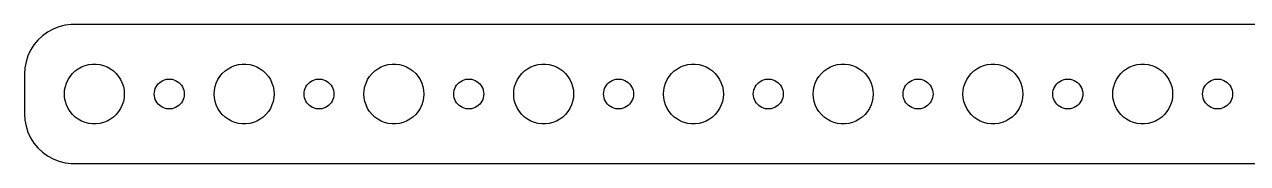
# Model space of a CAD drawing. Header units: metres. Extents: x -247 to 247, y 17 to 31.
# Drawn here: x -247 to -124.5, y 17 to 31 of the extents above; entities that cross this region are included whole.
import ezdxf

# ---------------------------------------------------------------- set-up
doc = ezdxf.new("R2010")
doc.units = ezdxf.units.M

msp = doc.modelspace()

# ---------------------------------------------------------------- linework, layer by layer
for p, q in [((-243.545, 30.7553), (-244.129, 30.5241)), ((-242.937, 30.9114), (-243.545, 30.7553)), ((-242.314, 30.9901), (-242.937, 30.9114)), ((242.314, 30.9901), (-242.314, 30.9901)), ((-245.645, 29.4227), (-246.045, 28.9389)), ((-245.187, 29.8526), (-245.645, 29.4227)), ((-244.679, 30.2216), (-245.187, 29.8526)), ((-244.129, 30.5241), (-244.679, 30.2216)), ((-246.382, 28.4088), (-246.649, 27.8406)), ((-246.045, 28.9389), (-246.382, 28.4088)), ((-246.843, 27.2434), (-246.961, 26.6267)), ((-246.649, 27.8406), (-246.843, 27.2434)), ((-240.562, 26.9469), (-240.188, 26.9941)), ((-240.188, 26.9941), (-239.812, 26.9941)), ((-239.812, 26.9941), (-239.438, 26.9469)), ((-225.562, 26.9469), (-225.188, 26.9941)), ((-225.188, 26.9941), (-224.812, 26.9941)), ((-224.812, 26.9941), (-224.438, 26.9469)), ((-210.562, 26.9469), (-210.188, 26.9941)), ((-210.188, 26.9941), (-209.812, 26.9941)), ((-209.812, 26.9941), (-209.438, 26.9469)), ((-195.562, 26.9469), (-195.188, 26.9941)), ((-195.188, 26.9941), (-194.812, 26.9941)), ((-194.812, 26.9941), (-194.438, 26.9469)), ((-180.562, 26.9469), (-180.188, 26.9941)), ((-180.188, 26.9941), (-179.812, 26.9941)), ((-179.812, 26.9941), (-179.438, 26.9469)), ((-165.562, 26.9469), (-165.188, 26.9941)), ((-165.188, 26.9941), (-164.812, 26.9941)), ((-164.812, 26.9941), (-164.438, 26.9469)), ((-150.562, 26.9469), (-150.188, 26.9941)), ((-150.188, 26.9941), (-149.812, 26.9941)), ((-149.812, 26.9941), (-149.438, 26.9469)), ((-135.562, 26.9469), (-135.188, 26.9941)), ((-135.188, 26.9941), (-134.812, 26.9941)), ((-134.812, 26.9941), (-134.438, 26.9469)), ((-246.961, 26.6267), (-247, 26)), ((-247, 26), (-247, 22)), ((-242.629, 25.4453), (-242.427, 25.7634)), ((-242.427, 25.7634), (-242.187, 26.0536)), ((-242.187, 26.0536), (-241.912, 26.3115)), ((-241.912, 26.3115), (-241.607, 26.533)), ((-241.607, 26.533), (-241.277, 26.7145)), ((-241.277, 26.7145), (-240.927, 26.8532)), ((-240.927, 26.8532), (-240.562, 26.9469)), ((-239.438, 26.9469), (-239.073, 26.8532)), ((-239.073, 26.8532), (-238.723, 26.7145)), ((-238.723, 26.7145), (-238.393, 26.533)), ((-238.393, 26.533), (-238.088, 26.3115)), ((-238.088, 26.3115), (-237.813, 26.0536)), ((-237.813, 26.0536), (-237.573, 25.7634)), ((-237.573, 25.7634), (-237.371, 25.4453)), ((-227.629, 25.4453), (-227.427, 25.7634)), ((-227.427, 25.7634), (-227.187, 26.0536)), ((-227.187, 26.0536), (-226.912, 26.3115)), ((-226.912, 26.3115), (-226.607, 26.533)), ((-226.607, 26.533), (-226.277, 26.7145)), ((-226.277, 26.7145), (-225.927, 26.8532)), ((-225.927, 26.8532), (-225.562, 26.9469)), ((-224.438, 26.9469), (-224.073, 26.8532)), ((-224.073, 26.8532), (-223.723, 26.7145)), ((-223.723, 26.7145), (-223.393, 26.533)), ((-223.393, 26.533), (-223.088, 26.3115)), ((-223.088, 26.3115), (-222.813, 26.0536)), ((-222.813, 26.0536), (-222.573, 25.7634)), ((-222.573, 25.7634), (-222.371, 25.4453)), ((-212.629, 25.4453), (-212.427, 25.7634)), ((-212.427, 25.7634), (-212.187, 26.0536)), ((-212.187, 26.0536), (-211.912, 26.3115)), ((-211.912, 26.3115), (-211.607, 26.533)), ((-211.607, 26.533), (-211.277, 26.7145)), ((-211.277, 26.7145), (-210.927, 26.8532)), ((-210.927, 26.8532), (-210.562, 26.9469)), ((-209.438, 26.9469), (-209.073, 26.8532)), ((-209.073, 26.8532), (-208.723, 26.7145)), ((-208.723, 26.7145), (-208.393, 26.533)), ((-208.393, 26.533), (-208.088, 26.3115)), ((-208.088, 26.3115), (-207.813, 26.0536)), ((-207.813, 26.0536), (-207.573, 25.7634)), ((-207.573, 25.7634), (-207.371, 25.4453)), ((-197.629, 25.4453), (-197.427, 25.7634)), ((-197.427, 25.7634), (-197.187, 26.0536)), ((-197.187, 26.0536), (-196.912, 26.3115)), ((-196.912, 26.3115), (-196.607, 26.533)), ((-196.607, 26.533), (-196.277, 26.7145)), ((-196.277, 26.7145), (-195.927, 26.8532)), ((-195.927, 26.8532), (-195.562, 26.9469)), ((-194.438, 26.9469), (-194.073, 26.8532)), ((-194.073, 26.8532), (-193.723, 26.7145)), ((-193.723, 26.7145), (-193.393, 26.533)), ((-193.393, 26.533), (-193.088, 26.3115)), ((-193.088, 26.3115), (-192.813, 26.0536)), ((-192.813, 26.0536), (-192.573, 25.7634)), ((-192.573, 25.7634), (-192.371, 25.4453)), ((-182.629, 25.4453), (-182.427, 25.7634)), ((-182.427, 25.7634), (-182.187, 26.0536)), ((-182.187, 26.0536), (-181.912, 26.3115)), ((-181.912, 26.3115), (-181.607, 26.533)), ((-181.607, 26.533), (-181.277, 26.7145)), ((-181.277, 26.7145), (-180.927, 26.8532)), ((-180.927, 26.8532), (-180.562, 26.9469)), ((-179.438, 26.9469), (-179.073, 26.8532)), ((-179.073, 26.8532), (-178.723, 26.7145)), ((-178.723, 26.7145), (-178.393, 26.533)), ((-178.393, 26.533), (-178.088, 26.3115)), ((-178.088, 26.3115), (-177.813, 26.0536)), ((-177.813, 26.0536), (-177.573, 25.7634)), ((-177.573, 25.7634), (-177.371, 25.4453)), ((-167.629, 25.4453), (-167.427, 25.7634)), ((-167.427, 25.7634), (-167.187, 26.0536)), ((-167.187, 26.0536), (-166.912, 26.3115)), ((-166.912, 26.3115), (-166.607, 26.533)), ((-166.607, 26.533), (-166.277, 26.7145)), ((-166.277, 26.7145), (-165.927, 26.8532)), ((-165.927, 26.8532), (-165.562, 26.9469)), ((-164.438, 26.9469), (-164.073, 26.8532)), ((-164.073, 26.8532), (-163.723, 26.7145)), ((-163.723, 26.7145), (-163.393, 26.533)), ((-163.393, 26.533), (-163.088, 26.3115)), ((-163.088, 26.3115), (-162.813, 26.0536)), ((-162.813, 26.0536), (-162.573, 25.7634)), ((-162.573, 25.7634), (-162.371, 25.4453)), ((-152.629, 25.4453), (-152.427, 25.7634)), ((-152.427, 25.7634), (-152.187, 26.0536)), ((-152.187, 26.0536), (-151.912, 26.3115)), ((-151.912, 26.3115), (-151.607, 26.533)), ((-151.607, 26.533), (-151.277, 26.7145)), ((-151.277, 26.7145), (-150.927, 26.8532)), ((-150.927, 26.8532), (-150.562, 26.9469)), ((-149.438, 26.9469), (-149.073, 26.8532)), ((-149.073, 26.8532), (-148.723, 26.7145)), ((-148.723, 26.7145), (-148.393, 26.533)), ((-148.393, 26.533), (-148.088, 26.3115)), ((-148.088, 26.3115), (-147.813, 26.0536)), ((-147.813, 26.0536), (-147.573, 25.7634)), ((-147.573, 25.7634), (-147.371, 25.4453)), ((-137.629, 25.4453), (-137.427, 25.7634)), ((-137.427, 25.7634), (-137.187, 26.0536)), ((-137.187, 26.0536), (-136.912, 26.3115)), ((-136.912, 26.3115), (-136.607, 26.533)), ((-136.607, 26.533), (-136.277, 26.7145)), ((-136.277, 26.7145), (-135.927, 26.8532)), ((-135.927, 26.8532), (-135.562, 26.9469)), ((-134.438, 26.9469), (-134.073, 26.8532)), ((-134.073, 26.8532), (-133.723, 26.7145)), ((-133.723, 26.7145), (-133.393, 26.533)), ((-133.393, 26.533), (-133.088, 26.3115)), ((-133.088, 26.3115), (-132.813, 26.0536)), ((-132.813, 26.0536), (-132.573, 25.7634)), ((-132.573, 25.7634), (-132.371, 25.4453)), ((-242.976, 24.376), (-242.906, 24.7461)), ((-242.906, 24.7461), (-242.789, 25.1044)), ((-242.789, 25.1044), (-242.629, 25.4453)), ((-237.371, 25.4453), (-237.211, 25.1044)), ((-237.211, 25.1044), (-237.094, 24.7461)), ((-237.094, 24.7461), (-237.024, 24.376)), ((-233.953, 24.373), (-233.895, 24.5522)), ((-233.895, 24.5522), (-233.814, 24.7226)), ((-233.814, 24.7226), (-233.714, 24.8817)), ((-233.714, 24.8817), (-233.593, 25.0268)), ((-233.593, 25.0268), (-233.456, 25.1558)), ((-233.456, 25.1558), (-233.304, 25.2665)), ((-233.304, 25.2665), (-233.139, 25.3572)), ((-233.139, 25.3572), (-232.964, 25.4266)), ((-232.964, 25.4266), (-232.781, 25.4734)), ((-232.781, 25.4734), (-232.594, 25.497)), ((-232.594, 25.497), (-232.406, 25.497)), ((-232.406, 25.497), (-232.219, 25.4734)), ((-232.219, 25.4734), (-232.036, 25.4266)), ((-232.036, 25.4266), (-231.861, 25.3572)), ((-231.861, 25.3572), (-231.696, 25.2665)), ((-231.696, 25.2665), (-231.544, 25.1558)), ((-231.544, 25.1558), (-231.407, 25.0268)), ((-231.407, 25.0268), (-231.286, 24.8817)), ((-231.286, 24.8817), (-231.186, 24.7226)), ((-231.186, 24.7226), (-231.105, 24.5522)), ((-231.105, 24.5522), (-231.047, 24.373)), ((-227.976, 24.376), (-227.906, 24.7461)), ((-227.906, 24.7461), (-227.789, 25.1044)), ((-227.789, 25.1044), (-227.629, 25.4453)), ((-222.371, 25.4453), (-222.211, 25.1044)), ((-222.211, 25.1044), (-222.094, 24.7461)), ((-222.094, 24.7461), (-222.024, 24.376)), ((-218.953, 24.373), (-218.895, 24.5522)), ((-218.895, 24.5522), (-218.814, 24.7226)), ((-218.814, 24.7226), (-218.714, 24.8817)), ((-218.714, 24.8817), (-218.593, 25.0268)), ((-218.593, 25.0268), (-218.456, 25.1558)), ((-218.456, 25.1558), (-218.304, 25.2665)), ((-218.304, 25.2665), (-218.139, 25.3572)), ((-218.139, 25.3572), (-217.964, 25.4266)), ((-217.964, 25.4266), (-217.781, 25.4734)), ((-217.781, 25.4734), (-217.594, 25.497)), ((-217.594, 25.497), (-217.406, 25.497)), ((-217.406, 25.497), (-217.219, 25.4734)), ((-217.219, 25.4734), (-217.036, 25.4266)), ((-217.036, 25.4266), (-216.861, 25.3572)), ((-216.861, 25.3572), (-216.696, 25.2665)), ((-216.696, 25.2665), (-216.544, 25.1558)), ((-216.544, 25.1558), (-216.407, 25.0268)), ((-216.407, 25.0268), (-216.286, 24.8817)), ((-216.286, 24.8817), (-216.186, 24.7226)), ((-216.186, 24.7226), (-216.105, 24.5522)), ((-216.105, 24.5522), (-216.047, 24.373)), ((-212.976, 24.376), (-212.906, 24.7461)), ((-212.906, 24.7461), (-212.789, 25.1044)), ((-212.789, 25.1044), (-212.629, 25.4453)), ((-207.371, 25.4453), (-207.211, 25.1044)), ((-207.211, 25.1044), (-207.094, 24.7461)), ((-207.094, 24.7461), (-207.024, 24.376)), ((-203.953, 24.373), (-203.895, 24.5522)), ((-203.895, 24.5522), (-203.814, 24.7226)), ((-203.814, 24.7226), (-203.714, 24.8817)), ((-203.714, 24.8817), (-203.593, 25.0268)), ((-203.593, 25.0268), (-203.456, 25.1558)), ((-203.456, 25.1558), (-203.304, 25.2665)), ((-203.304, 25.2665), (-203.139, 25.3572)), ((-203.139, 25.3572), (-202.964, 25.4266)), ((-202.964, 25.4266), (-202.781, 25.4734)), ((-202.781, 25.4734), (-202.594, 25.497)), ((-202.594, 25.497), (-202.406, 25.497)), ((-202.406, 25.497), (-202.219, 25.4734)), ((-202.219, 25.4734), (-202.036, 25.4266)), ((-202.036, 25.4266), (-201.861, 25.3572)), ((-201.861, 25.3572), (-201.696, 25.2665)), ((-201.696, 25.2665), (-201.544, 25.1558)), ((-201.544, 25.1558), (-201.407, 25.0268)), ((-201.407, 25.0268), (-201.286, 24.8817)), ((-201.286, 24.8817), (-201.186, 24.7226)), ((-201.186, 24.7226), (-201.105, 24.5522)), ((-201.105, 24.5522), (-201.047, 24.373)), ((-197.976, 24.376), (-197.906, 24.7461)), ((-197.906, 24.7461), (-197.789, 25.1044)), ((-197.789, 25.1044), (-197.629, 25.4453)), ((-192.371, 25.4453), (-192.211, 25.1044)), ((-192.211, 25.1044), (-192.094, 24.7461)), ((-192.094, 24.7461), (-192.024, 24.376)), ((-188.953, 24.373), (-188.895, 24.5522)), ((-188.895, 24.5522), (-188.814, 24.7226)), ((-188.814, 24.7226), (-188.714, 24.8817)), ((-188.714, 24.8817), (-188.593, 25.0268)), ((-188.593, 25.0268), (-188.456, 25.1558)), ((-188.456, 25.1558), (-188.304, 25.2665)), ((-188.304, 25.2665), (-188.139, 25.3572)), ((-188.139, 25.3572), (-187.964, 25.4266)), ((-187.964, 25.4266), (-187.781, 25.4734)), ((-187.781, 25.4734), (-187.594, 25.497)), ((-187.594, 25.497), (-187.406, 25.497)), ((-187.406, 25.497), (-187.219, 25.4734)), ((-187.219, 25.4734), (-187.036, 25.4266)), ((-187.036, 25.4266), (-186.861, 25.3572)), ((-186.861, 25.3572), (-186.696, 25.2665)), ((-186.696, 25.2665), (-186.544, 25.1558)), ((-186.544, 25.1558), (-186.407, 25.0268)), ((-186.407, 25.0268), (-186.286, 24.8817)), ((-186.286, 24.8817), (-186.186, 24.7226)), ((-186.186, 24.7226), (-186.105, 24.5522)), ((-186.105, 24.5522), (-186.047, 24.373)), ((-182.976, 24.376), (-182.906, 24.7461)), ((-182.906, 24.7461), (-182.789, 25.1044)), ((-182.789, 25.1044), (-182.629, 25.4453)), ((-177.371, 25.4453), (-177.211, 25.1044)), ((-177.211, 25.1044), (-177.094, 24.7461)), ((-177.094, 24.7461), (-177.024, 24.376)), ((-173.953, 24.373), (-173.895, 24.5522)), ((-173.895, 24.5522), (-173.814, 24.7226)), ((-173.814, 24.7226), (-173.714, 24.8817)), ((-173.714, 24.8817), (-173.593, 25.0268)), ((-173.593, 25.0268), (-173.456, 25.1558)), ((-173.456, 25.1558), (-173.304, 25.2665)), ((-173.304, 25.2665), (-173.139, 25.3572)), ((-173.139, 25.3572), (-172.964, 25.4266)), ((-172.964, 25.4266), (-172.781, 25.4734)), ((-172.781, 25.4734), (-172.594, 25.497)), ((-172.594, 25.497), (-172.406, 25.497)), ((-172.406, 25.497), (-172.219, 25.4734)), ((-172.219, 25.4734), (-172.036, 25.4266)), ((-172.036, 25.4266), (-171.861, 25.3572)), ((-171.861, 25.3572), (-171.696, 25.2665)), ((-171.696, 25.2665), (-171.544, 25.1558)), ((-171.544, 25.1558), (-171.407, 25.0268)), ((-171.407, 25.0268), (-171.286, 24.8817)), ((-171.286, 24.8817), (-171.186, 24.7226)), ((-171.186, 24.7226), (-171.105, 24.5522)), ((-171.105, 24.5522), (-171.047, 24.373)), ((-167.976, 24.376), (-167.906, 24.7461)), ((-167.906, 24.7461), (-167.789, 25.1044)), ((-167.789, 25.1044), (-167.629, 25.4453)), ((-162.371, 25.4453), (-162.211, 25.1044)), ((-162.211, 25.1044), (-162.094, 24.7461)), ((-162.094, 24.7461), (-162.024, 24.376)), ((-158.953, 24.373), (-158.895, 24.5522)), ((-158.895, 24.5522), (-158.814, 24.7226)), ((-158.814, 24.7226), (-158.714, 24.8817)), ((-158.714, 24.8817), (-158.593, 25.0268)), ((-158.593, 25.0268), (-158.456, 25.1558)), ((-158.456, 25.1558), (-158.304, 25.2665)), ((-158.304, 25.2665), (-158.139, 25.3572)), ((-158.139, 25.3572), (-157.964, 25.4266)), ((-157.964, 25.4266), (-157.781, 25.4734)), ((-157.781, 25.4734), (-157.594, 25.497)), ((-157.594, 25.497), (-157.406, 25.497)), ((-157.406, 25.497), (-157.219, 25.4734)), ((-157.219, 25.4734), (-157.036, 25.4266)), ((-157.036, 25.4266), (-156.861, 25.3572)), ((-156.861, 25.3572), (-156.696, 25.2665)), ((-156.696, 25.2665), (-156.544, 25.1558)), ((-156.544, 25.1558), (-156.407, 25.0268)), ((-156.407, 25.0268), (-156.286, 24.8817)), ((-156.286, 24.8817), (-156.186, 24.7226)), ((-156.186, 24.7226), (-156.105, 24.5522)), ((-156.105, 24.5522), (-156.047, 24.373)), ((-152.976, 24.376), (-152.906, 24.7461)), ((-152.906, 24.7461), (-152.789, 25.1044)), ((-152.789, 25.1044), (-152.629, 25.4453)), ((-147.371, 25.4453), (-147.211, 25.1044)), ((-147.211, 25.1044), (-147.094, 24.7461)), ((-147.094, 24.7461), (-147.024, 24.376)), ((-143.953, 24.373), (-143.895, 24.5522)), ((-143.895, 24.5522), (-143.814, 24.7226)), ((-143.814, 24.7226), (-143.714, 24.8817)), ((-143.714, 24.8817), (-143.593, 25.0268)), ((-143.593, 25.0268), (-143.456, 25.1558)), ((-143.456, 25.1558), (-143.304, 25.2665)), ((-143.304, 25.2665), (-143.139, 25.3572)), ((-143.139, 25.3572), (-142.964, 25.4266)), ((-142.964, 25.4266), (-142.781, 25.4734)), ((-142.781, 25.4734), (-142.594, 25.497)), ((-142.594, 25.497), (-142.406, 25.497)), ((-142.406, 25.497), (-142.219, 25.4734)), ((-142.219, 25.4734), (-142.036, 25.4266)), ((-142.036, 25.4266), (-141.861, 25.3572)), ((-141.861, 25.3572), (-141.696, 25.2665)), ((-141.696, 25.2665), (-141.544, 25.1558)), ((-141.544, 25.1558), (-141.407, 25.0268)), ((-141.407, 25.0268), (-141.286, 24.8817)), ((-141.286, 24.8817), (-141.186, 24.7226)), ((-141.186, 24.7226), (-141.105, 24.5522)), ((-141.105, 24.5522), (-141.047, 24.373)), ((-137.976, 24.376), (-137.906, 24.7461)), ((-137.906, 24.7461), (-137.789, 25.1044)), ((-137.789, 25.1044), (-137.629, 25.4453)), ((-132.371, 25.4453), (-132.211, 25.1044)), ((-132.211, 25.1044), (-132.094, 24.7461)), ((-132.094, 24.7461), (-132.024, 24.376)), ((-128.953, 24.373), (-128.895, 24.5522)), ((-128.895, 24.5522), (-128.814, 24.7226)), ((-128.814, 24.7226), (-128.714, 24.8817)), ((-128.714, 24.8817), (-128.593, 25.0268)), ((-128.593, 25.0268), (-128.456, 25.1558)), ((-128.456, 25.1558), (-128.304, 25.2665)), ((-128.304, 25.2665), (-128.139, 25.3572)), ((-128.139, 25.3572), (-127.964, 25.4266)), ((-127.964, 25.4266), (-127.781, 25.4734)), ((-127.781, 25.4734), (-127.594, 25.497)), ((-127.594, 25.497), (-127.406, 25.497)), ((-127.406, 25.497), (-127.219, 25.4734)), ((-127.219, 25.4734), (-127.036, 25.4266)), ((-127.036, 25.4266), (-126.861, 25.3572)), ((-126.861, 25.3572), (-126.696, 25.2665)), ((-126.696, 25.2665), (-126.544, 25.1558)), ((-126.544, 25.1558), (-126.407, 25.0268)), ((-126.407, 25.0268), (-126.286, 24.8817)), ((-126.286, 24.8817), (-126.186, 24.7226)), ((-126.186, 24.7226), (-126.105, 24.5522)), ((-126.105, 24.5522), (-126.047, 24.373)), ((-243, 24), (-242.976, 24.376)), ((-242.976, 23.624), (-243, 24)), ((-242.906, 23.2539), (-242.976, 23.624)), ((-237.024, 23.624), (-237.094, 23.2539)), ((-237.024, 24.376), (-237, 24)), ((-237, 24), (-237.024, 23.624)), ((-234, 24), (-233.988, 24.188)), ((-233.988, 23.812), (-234, 24)), ((-233.988, 24.188), (-233.953, 24.373)), ((-233.953, 23.627), (-233.988, 23.812)), ((-233.895, 23.4478), (-233.953, 23.627)), ((-233.814, 23.2774), (-233.895, 23.4478)), ((-233.714, 23.1183), (-233.814, 23.2774)), ((-231.186, 23.2774), (-231.286, 23.1183)), ((-231.105, 23.4478), (-231.186, 23.2774)), ((-231.047, 23.627), (-231.105, 23.4478)), ((-231.047, 24.373), (-231.012, 24.188)), ((-231.012, 23.812), (-231.047, 23.627)), ((-231.012, 24.188), (-231, 24)), ((-231, 24), (-231.012, 23.812)), ((-228, 24), (-227.976, 24.376)), ((-227.976, 23.624), (-228, 24)), ((-227.906, 23.2539), (-227.976, 23.624)), ((-222.024, 23.624), (-222.094, 23.2539)), ((-222.024, 24.376), (-222, 24)), ((-222, 24), (-222.024, 23.624)), ((-219, 24), (-218.988, 24.188)), ((-218.988, 23.812), (-219, 24)), ((-218.988, 24.188), (-218.953, 24.373)), ((-218.953, 23.627), (-218.988, 23.812)), ((-218.895, 23.4478), (-218.953, 23.627)), ((-218.814, 23.2774), (-218.895, 23.4478)), ((-218.714, 23.1183), (-218.814, 23.2774)), ((-216.186, 23.2774), (-216.286, 23.1183)), ((-216.105, 23.4478), (-216.186, 23.2774)), ((-216.047, 23.627), (-216.105, 23.4478)), ((-216.047, 24.373), (-216.012, 24.188)), ((-216.012, 23.812), (-216.047, 23.627)), ((-216.012, 24.188), (-216, 24)), ((-216, 24), (-216.012, 23.812)), ((-213, 24), (-212.976, 24.376)), ((-212.976, 23.624), (-213, 24)), ((-212.906, 23.2539), (-212.976, 23.624)), ((-207.024, 23.624), (-207.094, 23.2539)), ((-207.024, 24.376), (-207, 24)), ((-207, 24), (-207.024, 23.624)), ((-204, 24), (-203.988, 24.188)), ((-203.988, 23.812), (-204, 24)), ((-203.988, 24.188), (-203.953, 24.373)), ((-203.953, 23.627), (-203.988, 23.812)), ((-203.895, 23.4478), (-203.953, 23.627)), ((-203.814, 23.2774), (-203.895, 23.4478)), ((-203.714, 23.1183), (-203.814, 23.2774)), ((-201.186, 23.2774), (-201.286, 23.1183)), ((-201.105, 23.4478), (-201.186, 23.2774)), ((-201.047, 23.627), (-201.105, 23.4478)), ((-201.047, 24.373), (-201.012, 24.188)), ((-201.012, 23.812), (-201.047, 23.627)), ((-201.012, 24.188), (-201, 24)), ((-201, 24), (-201.012, 23.812)), ((-198, 24), (-197.976, 24.376)), ((-197.976, 23.624), (-198, 24)), ((-197.906, 23.2539), (-197.976, 23.624)), ((-192.024, 23.624), (-192.094, 23.2539)), ((-192.024, 24.376), (-192, 24)), ((-192, 24), (-192.024, 23.624)), ((-189, 24), (-188.988, 24.188)), ((-188.988, 23.812), (-189, 24)), ((-188.988, 24.188), (-188.953, 24.373)), ((-188.953, 23.627), (-188.988, 23.812)), ((-188.895, 23.4478), (-188.953, 23.627)), ((-188.814, 23.2774), (-188.895, 23.4478)), ((-188.714, 23.1183), (-188.814, 23.2774)), ((-186.186, 23.2774), (-186.286, 23.1183)), ((-186.105, 23.4478), (-186.186, 23.2774)), ((-186.047, 23.627), (-186.105, 23.4478)), ((-186.047, 24.373), (-186.012, 24.188)), ((-186.012, 23.812), (-186.047, 23.627)), ((-186.012, 24.188), (-186, 24)), ((-186, 24), (-186.012, 23.812)), ((-183, 24), (-182.976, 24.376)), ((-182.976, 23.624), (-183, 24)), ((-182.906, 23.2539), (-182.976, 23.624)), ((-177.024, 23.624), (-177.094, 23.2539)), ((-177.024, 24.376), (-177, 24)), ((-177, 24), (-177.024, 23.624)), ((-174, 24), (-173.988, 24.188)), ((-173.988, 23.812), (-174, 24)), ((-173.988, 24.188), (-173.953, 24.373)), ((-173.953, 23.627), (-173.988, 23.812)), ((-173.895, 23.4478), (-173.953, 23.627)), ((-173.814, 23.2774), (-173.895, 23.4478)), ((-173.714, 23.1183), (-173.814, 23.2774)), ((-171.186, 23.2774), (-171.286, 23.1183)), ((-171.105, 23.4478), (-171.186, 23.2774)), ((-171.047, 23.627), (-171.105, 23.4478)), ((-171.047, 24.373), (-171.012, 24.188)), ((-171.012, 23.812), (-171.047, 23.627)), ((-171.012, 24.188), (-171, 24)), ((-171, 24), (-171.012, 23.812)), ((-168, 24), (-167.976, 24.376)), ((-167.976, 23.624), (-168, 24)), ((-167.906, 23.2539), (-167.976, 23.624)), ((-162.024, 23.624), (-162.094, 23.2539)), ((-162.024, 24.376), (-162, 24)), ((-162, 24), (-162.024, 23.624)), ((-159, 24), (-158.988, 24.188)), ((-158.988, 23.812), (-159, 24)), ((-158.988, 24.188), (-158.953, 24.373)), ((-158.953, 23.627), (-158.988, 23.812)), ((-158.895, 23.4478), (-158.953, 23.627)), ((-158.814, 23.2774), (-158.895, 23.4478)), ((-158.714, 23.1183), (-158.814, 23.2774)), ((-156.186, 23.2774), (-156.286, 23.1183)), ((-156.105, 23.4478), (-156.186, 23.2774)), ((-156.047, 23.627), (-156.105, 23.4478)), ((-156.047, 24.373), (-156.012, 24.188)), ((-156.012, 23.812), (-156.047, 23.627)), ((-156.012, 24.188), (-156, 24)), ((-156, 24), (-156.012, 23.812)), ((-153, 24), (-152.976, 24.376)), ((-152.976, 23.624), (-153, 24)), ((-152.906, 23.2539), (-152.976, 23.624)), ((-147.024, 23.624), (-147.094, 23.2539)), ((-147.024, 24.376), (-147, 24)), ((-147, 24), (-147.024, 23.624)), ((-144, 24), (-143.988, 24.188)), ((-143.988, 23.812), (-144, 24)), ((-143.988, 24.188), (-143.953, 24.373)), ((-143.953, 23.627), (-143.988, 23.812)), ((-143.895, 23.4478), (-143.953, 23.627)), ((-143.814, 23.2774), (-143.895, 23.4478)), ((-143.714, 23.1183), (-143.814, 23.2774)), ((-141.186, 23.2774), (-141.286, 23.1183)), ((-141.105, 23.4478), (-141.186, 23.2774)), ((-141.047, 23.627), (-141.105, 23.4478)), ((-141.047, 24.373), (-141.012, 24.188)), ((-141.012, 23.812), (-141.047, 23.627)), ((-141.012, 24.188), (-141, 24)), ((-141, 24), (-141.012, 23.812)), ((-138, 24), (-137.976, 24.376)), ((-137.976, 23.624), (-138, 24)), ((-137.906, 23.2539), (-137.976, 23.624)), ((-132.024, 23.624), (-132.094, 23.2539)), ((-132.024, 24.376), (-132, 24)), ((-132, 24), (-132.024, 23.624)), ((-129, 24), (-128.988, 24.188)), ((-128.988, 23.812), (-129, 24)), ((-128.988, 24.188), (-128.953, 24.373)), ((-128.953, 23.627), (-128.988, 23.812)), ((-128.895, 23.4478), (-128.953, 23.627)), ((-128.814, 23.2774), (-128.895, 23.4478)), ((-128.714, 23.1183), (-128.814, 23.2774)), ((-126.186, 23.2774), (-126.286, 23.1183)), ((-126.105, 23.4478), (-126.186, 23.2774)), ((-126.047, 23.627), (-126.105, 23.4478)), ((-126.047, 24.373), (-126.012, 24.188)), ((-126.012, 23.812), (-126.047, 23.627)), ((-126.012, 24.188), (-126, 24)), ((-126, 24), (-126.012, 23.812)), ((-242.789, 22.8956), (-242.906, 23.2539)), ((-242.629, 22.5547), (-242.789, 22.8956)), ((-242.427, 22.2366), (-242.629, 22.5547)), ((-242.187, 21.9464), (-242.427, 22.2366)), ((-237.573, 22.2366), (-237.813, 21.9464)), ((-237.371, 22.5547), (-237.573, 22.2366)), ((-237.211, 22.8956), (-237.371, 22.5547)), ((-237.094, 23.2539), (-237.211, 22.8956)), ((-233.593, 22.9732), (-233.714, 23.1183)), ((-233.456, 22.8442), (-233.593, 22.9732)), ((-233.304, 22.7335), (-233.456, 22.8442)), ((-233.139, 22.6428), (-233.304, 22.7335)), ((-232.964, 22.5734), (-233.139, 22.6428)), ((-232.781, 22.5266), (-232.964, 22.5734)), ((-232.594, 22.503), (-232.781, 22.5266)), ((-232.406, 22.503), (-232.594, 22.503)), ((-232.219, 22.5266), (-232.406, 22.503)), ((-232.036, 22.5734), (-232.219, 22.5266)), ((-231.861, 22.6428), (-232.036, 22.5734)), ((-231.696, 22.7335), (-231.861, 22.6428)), ((-231.544, 22.8442), (-231.696, 22.7335)), ((-231.407, 22.9732), (-231.544, 22.8442)), ((-231.286, 23.1183), (-231.407, 22.9732)), ((-227.789, 22.8956), (-227.906, 23.2539)), ((-227.629, 22.5547), (-227.789, 22.8956)), ((-227.427, 22.2366), (-227.629, 22.5547)), ((-227.187, 21.9464), (-227.427, 22.2366)), ((-222.573, 22.2366), (-222.813, 21.9464)), ((-222.371, 22.5547), (-222.573, 22.2366)), ((-222.211, 22.8956), (-222.371, 22.5547)), ((-222.094, 23.2539), (-222.211, 22.8956)), ((-218.593, 22.9732), (-218.714, 23.1183)), ((-218.456, 22.8442), (-218.593, 22.9732)), ((-218.304, 22.7335), (-218.456, 22.8442)), ((-218.139, 22.6428), (-218.304, 22.7335)), ((-217.964, 22.5734), (-218.139, 22.6428)), ((-217.781, 22.5266), (-217.964, 22.5734)), ((-217.594, 22.503), (-217.781, 22.5266)), ((-217.406, 22.503), (-217.594, 22.503)), ((-217.219, 22.5266), (-217.406, 22.503)), ((-217.036, 22.5734), (-217.219, 22.5266)), ((-216.861, 22.6428), (-217.036, 22.5734)), ((-216.696, 22.7335), (-216.861, 22.6428)), ((-216.544, 22.8442), (-216.696, 22.7335)), ((-216.407, 22.9732), (-216.544, 22.8442)), ((-216.286, 23.1183), (-216.407, 22.9732)), ((-212.789, 22.8956), (-212.906, 23.2539)), ((-212.629, 22.5547), (-212.789, 22.8956)), ((-212.427, 22.2366), (-212.629, 22.5547)), ((-212.187, 21.9464), (-212.427, 22.2366)), ((-207.573, 22.2366), (-207.813, 21.9464)), ((-207.371, 22.5547), (-207.573, 22.2366)), ((-207.211, 22.8956), (-207.371, 22.5547)), ((-207.094, 23.2539), (-207.211, 22.8956)), ((-203.593, 22.9732), (-203.714, 23.1183)), ((-203.456, 22.8442), (-203.593, 22.9732)), ((-203.304, 22.7335), (-203.456, 22.8442)), ((-203.139, 22.6428), (-203.304, 22.7335)), ((-202.964, 22.5734), (-203.139, 22.6428)), ((-202.781, 22.5266), (-202.964, 22.5734)), ((-202.594, 22.503), (-202.781, 22.5266)), ((-202.406, 22.503), (-202.594, 22.503)), ((-202.219, 22.5266), (-202.406, 22.503)), ((-202.036, 22.5734), (-202.219, 22.5266)), ((-201.861, 22.6428), (-202.036, 22.5734)), ((-201.696, 22.7335), (-201.861, 22.6428)), ((-201.544, 22.8442), (-201.696, 22.7335)), ((-201.407, 22.9732), (-201.544, 22.8442)), ((-201.286, 23.1183), (-201.407, 22.9732)), ((-197.789, 22.8956), (-197.906, 23.2539)), ((-197.629, 22.5547), (-197.789, 22.8956)), ((-197.427, 22.2366), (-197.629, 22.5547)), ((-197.187, 21.9464), (-197.427, 22.2366)), ((-192.573, 22.2366), (-192.813, 21.9464)), ((-192.371, 22.5547), (-192.573, 22.2366)), ((-192.211, 22.8956), (-192.371, 22.5547)), ((-192.094, 23.2539), (-192.211, 22.8956)), ((-188.593, 22.9732), (-188.714, 23.1183)), ((-188.456, 22.8442), (-188.593, 22.9732)), ((-188.304, 22.7335), (-188.456, 22.8442)), ((-188.139, 22.6428), (-188.304, 22.7335)), ((-187.964, 22.5734), (-188.139, 22.6428)), ((-187.781, 22.5266), (-187.964, 22.5734)), ((-187.594, 22.503), (-187.781, 22.5266)), ((-187.406, 22.503), (-187.594, 22.503)), ((-187.219, 22.5266), (-187.406, 22.503)), ((-187.036, 22.5734), (-187.219, 22.5266)), ((-186.861, 22.6428), (-187.036, 22.5734)), ((-186.696, 22.7335), (-186.861, 22.6428)), ((-186.544, 22.8442), (-186.696, 22.7335)), ((-186.407, 22.9732), (-186.544, 22.8442)), ((-186.286, 23.1183), (-186.407, 22.9732)), ((-182.789, 22.8956), (-182.906, 23.2539)), ((-182.629, 22.5547), (-182.789, 22.8956)), ((-182.427, 22.2366), (-182.629, 22.5547)), ((-182.187, 21.9464), (-182.427, 22.2366)), ((-177.573, 22.2366), (-177.813, 21.9464)), ((-177.371, 22.5547), (-177.573, 22.2366)), ((-177.211, 22.8956), (-177.371, 22.5547)), ((-177.094, 23.2539), (-177.211, 22.8956)), ((-173.593, 22.9732), (-173.714, 23.1183)), ((-173.456, 22.8442), (-173.593, 22.9732)), ((-173.304, 22.7335), (-173.456, 22.8442)), ((-173.139, 22.6428), (-173.304, 22.7335)), ((-172.964, 22.5734), (-173.139, 22.6428)), ((-172.781, 22.5266), (-172.964, 22.5734)), ((-172.594, 22.503), (-172.781, 22.5266)), ((-172.406, 22.503), (-172.594, 22.503)), ((-172.219, 22.5266), (-172.406, 22.503)), ((-172.036, 22.5734), (-172.219, 22.5266)), ((-171.861, 22.6428), (-172.036, 22.5734)), ((-171.696, 22.7335), (-171.861, 22.6428)), ((-171.544, 22.8442), (-171.696, 22.7335)), ((-171.407, 22.9732), (-171.544, 22.8442)), ((-171.286, 23.1183), (-171.407, 22.9732)), ((-167.789, 22.8956), (-167.906, 23.2539)), ((-167.629, 22.5547), (-167.789, 22.8956)), ((-167.427, 22.2366), (-167.629, 22.5547)), ((-167.187, 21.9464), (-167.427, 22.2366)), ((-162.573, 22.2366), (-162.813, 21.9464)), ((-162.371, 22.5547), (-162.573, 22.2366)), ((-162.211, 22.8956), (-162.371, 22.5547)), ((-162.094, 23.2539), (-162.211, 22.8956)), ((-158.593, 22.9732), (-158.714, 23.1183)), ((-158.456, 22.8442), (-158.593, 22.9732)), ((-158.304, 22.7335), (-158.456, 22.8442)), ((-158.139, 22.6428), (-158.304, 22.7335)), ((-157.964, 22.5734), (-158.139, 22.6428)), ((-157.781, 22.5266), (-157.964, 22.5734)), ((-157.594, 22.503), (-157.781, 22.5266)), ((-157.406, 22.503), (-157.594, 22.503)), ((-157.219, 22.5266), (-157.406, 22.503)), ((-157.036, 22.5734), (-157.219, 22.5266)), ((-156.861, 22.6428), (-157.036, 22.5734)), ((-156.696, 22.7335), (-156.861, 22.6428)), ((-156.544, 22.8442), (-156.696, 22.7335)), ((-156.407, 22.9732), (-156.544, 22.8442)), ((-156.286, 23.1183), (-156.407, 22.9732)), ((-152.789, 22.8956), (-152.906, 23.2539)), ((-152.629, 22.5547), (-152.789, 22.8956)), ((-152.427, 22.2366), (-152.629, 22.5547)), ((-152.187, 21.9464), (-152.427, 22.2366)), ((-147.573, 22.2366), (-147.813, 21.9464)), ((-147.371, 22.5547), (-147.573, 22.2366)), ((-147.211, 22.8956), (-147.371, 22.5547)), ((-147.094, 23.2539), (-147.211, 22.8956)), ((-143.593, 22.9732), (-143.714, 23.1183)), ((-143.456, 22.8442), (-143.593, 22.9732)), ((-143.304, 22.7335), (-143.456, 22.8442)), ((-143.139, 22.6428), (-143.304, 22.7335)), ((-142.964, 22.5734), (-143.139, 22.6428)), ((-142.781, 22.5266), (-142.964, 22.5734)), ((-142.594, 22.503), (-142.781, 22.5266)), ((-142.406, 22.503), (-142.594, 22.503)), ((-142.219, 22.5266), (-142.406, 22.503)), ((-142.036, 22.5734), (-142.219, 22.5266)), ((-141.861, 22.6428), (-142.036, 22.5734)), ((-141.696, 22.7335), (-141.861, 22.6428)), ((-141.544, 22.8442), (-141.696, 22.7335)), ((-141.407, 22.9732), (-141.544, 22.8442)), ((-141.286, 23.1183), (-141.407, 22.9732)), ((-137.789, 22.8956), (-137.906, 23.2539)), ((-137.629, 22.5547), (-137.789, 22.8956)), ((-137.427, 22.2366), (-137.629, 22.5547)), ((-137.187, 21.9464), (-137.427, 22.2366)), ((-132.573, 22.2366), (-132.813, 21.9464)), ((-132.371, 22.5547), (-132.573, 22.2366)), ((-132.211, 22.8956), (-132.371, 22.5547)), ((-132.094, 23.2539), (-132.211, 22.8956)), ((-128.593, 22.9732), (-128.714, 23.1183)), ((-128.456, 22.8442), (-128.593, 22.9732)), ((-128.304, 22.7335), (-128.456, 22.8442)), ((-128.139, 22.6428), (-128.304, 22.7335)), ((-127.964, 22.5734), (-128.139, 22.6428)), ((-127.781, 22.5266), (-127.964, 22.5734)), ((-127.594, 22.503), (-127.781, 22.5266)), ((-127.406, 22.503), (-127.594, 22.503)), ((-127.219, 22.5266), (-127.406, 22.503)), ((-127.036, 22.5734), (-127.219, 22.5266)), ((-126.861, 22.6428), (-127.036, 22.5734)), ((-126.696, 22.7335), (-126.861, 22.6428)), ((-126.544, 22.8442), (-126.696, 22.7335)), ((-126.407, 22.9732), (-126.544, 22.8442)), ((-126.286, 23.1183), (-126.407, 22.9732)), ((-247, 22), (-246.961, 21.3733)), ((-246.961, 21.3733), (-246.843, 20.7566)), ((-241.912, 21.6885), (-242.187, 21.9464)), ((-241.607, 21.467), (-241.912, 21.6885)), ((-241.277, 21.2855), (-241.607, 21.467)), ((-240.927, 21.1468), (-241.277, 21.2855)), ((-240.562, 21.0531), (-240.927, 21.1468)), ((-240.188, 21.0059), (-240.562, 21.0531)), ((-239.812, 21.0059), (-240.188, 21.0059)), ((-239.438, 21.0531), (-239.812, 21.0059)), ((-239.073, 21.1468), (-239.438, 21.0531)), ((-238.723, 21.2855), (-239.073, 21.1468)), ((-238.393, 21.467), (-238.723, 21.2855)), ((-238.088, 21.6885), (-238.393, 21.467)), ((-237.813, 21.9464), (-238.088, 21.6885)), ((-226.912, 21.6885), (-227.187, 21.9464)), ((-226.607, 21.467), (-226.912, 21.6885)), ((-226.277, 21.2855), (-226.607, 21.467)), ((-225.927, 21.1468), (-226.277, 21.2855)), ((-225.562, 21.0531), (-225.927, 21.1468)), ((-225.188, 21.0059), (-225.562, 21.0531)), ((-224.812, 21.0059), (-225.188, 21.0059)), ((-224.438, 21.0531), (-224.812, 21.0059)), ((-224.073, 21.1468), (-224.438, 21.0531)), ((-223.723, 21.2855), (-224.073, 21.1468)), ((-223.393, 21.467), (-223.723, 21.2855)), ((-223.088, 21.6885), (-223.393, 21.467)), ((-222.813, 21.9464), (-223.088, 21.6885)), ((-211.912, 21.6885), (-212.187, 21.9464)), ((-211.607, 21.467), (-211.912, 21.6885)), ((-211.277, 21.2855), (-211.607, 21.467)), ((-210.927, 21.1468), (-211.277, 21.2855)), ((-210.562, 21.0531), (-210.927, 21.1468)), ((-210.188, 21.0059), (-210.562, 21.0531)), ((-209.812, 21.0059), (-210.188, 21.0059)), ((-209.438, 21.0531), (-209.812, 21.0059)), ((-209.073, 21.1468), (-209.438, 21.0531)), ((-208.723, 21.2855), (-209.073, 21.1468)), ((-208.393, 21.467), (-208.723, 21.2855)), ((-208.088, 21.6885), (-208.393, 21.467)), ((-207.813, 21.9464), (-208.088, 21.6885)), ((-196.912, 21.6885), (-197.187, 21.9464)), ((-196.607, 21.467), (-196.912, 21.6885)), ((-196.277, 21.2855), (-196.607, 21.467)), ((-195.927, 21.1468), (-196.277, 21.2855)), ((-195.562, 21.0531), (-195.927, 21.1468)), ((-195.188, 21.0059), (-195.562, 21.0531)), ((-194.812, 21.0059), (-195.188, 21.0059)), ((-194.438, 21.0531), (-194.812, 21.0059)), ((-194.073, 21.1468), (-194.438, 21.0531)), ((-193.723, 21.2855), (-194.073, 21.1468)), ((-193.393, 21.467), (-193.723, 21.2855)), ((-193.088, 21.6885), (-193.393, 21.467)), ((-192.813, 21.9464), (-193.088, 21.6885)), ((-181.912, 21.6885), (-182.187, 21.9464)), ((-181.607, 21.467), (-181.912, 21.6885)), ((-181.277, 21.2855), (-181.607, 21.467)), ((-180.927, 21.1468), (-181.277, 21.2855)), ((-180.562, 21.0531), (-180.927, 21.1468)), ((-180.188, 21.0059), (-180.562, 21.0531)), ((-179.812, 21.0059), (-180.188, 21.0059)), ((-179.438, 21.0531), (-179.812, 21.0059)), ((-179.073, 21.1468), (-179.438, 21.0531)), ((-178.723, 21.2855), (-179.073, 21.1468)), ((-178.393, 21.467), (-178.723, 21.2855)), ((-178.088, 21.6885), (-178.393, 21.467)), ((-177.813, 21.9464), (-178.088, 21.6885)), ((-166.912, 21.6885), (-167.187, 21.9464)), ((-166.607, 21.467), (-166.912, 21.6885)), ((-166.277, 21.2855), (-166.607, 21.467)), ((-165.927, 21.1468), (-166.277, 21.2855)), ((-165.562, 21.0531), (-165.927, 21.1468)), ((-165.188, 21.0059), (-165.562, 21.0531)), ((-164.812, 21.0059), (-165.188, 21.0059)), ((-164.438, 21.0531), (-164.812, 21.0059)), ((-164.073, 21.1468), (-164.438, 21.0531)), ((-163.723, 21.2855), (-164.073, 21.1468)), ((-163.393, 21.467), (-163.723, 21.2855)), ((-163.088, 21.6885), (-163.393, 21.467)), ((-162.813, 21.9464), (-163.088, 21.6885)), ((-151.912, 21.6885), (-152.187, 21.9464)), ((-151.607, 21.467), (-151.912, 21.6885)), ((-151.277, 21.2855), (-151.607, 21.467)), ((-150.927, 21.1468), (-151.277, 21.2855)), ((-150.562, 21.0531), (-150.927, 21.1468)), ((-150.188, 21.0059), (-150.562, 21.0531)), ((-149.812, 21.0059), (-150.188, 21.0059)), ((-149.438, 21.0531), (-149.812, 21.0059)), ((-149.073, 21.1468), (-149.438, 21.0531)), ((-148.723, 21.2855), (-149.073, 21.1468)), ((-148.393, 21.467), (-148.723, 21.2855)), ((-148.088, 21.6885), (-148.393, 21.467)), ((-147.813, 21.9464), (-148.088, 21.6885)), ((-136.912, 21.6885), (-137.187, 21.9464)), ((-136.607, 21.467), (-136.912, 21.6885)), ((-136.277, 21.2855), (-136.607, 21.467)), ((-135.927, 21.1468), (-136.277, 21.2855)), ((-135.562, 21.0531), (-135.927, 21.1468)), ((-135.188, 21.0059), (-135.562, 21.0531)), ((-134.812, 21.0059), (-135.188, 21.0059)), ((-134.438, 21.0531), (-134.812, 21.0059)), ((-134.073, 21.1468), (-134.438, 21.0531)), ((-133.723, 21.2855), (-134.073, 21.1468)), ((-133.393, 21.467), (-133.723, 21.2855)), ((-133.088, 21.6885), (-133.393, 21.467)), ((-132.813, 21.9464), (-133.088, 21.6885)), ((-246.843, 20.7566), (-246.649, 20.1594)), ((-246.649, 20.1594), (-246.382, 19.5912)), ((-246.382, 19.5912), (-246.045, 19.0611)), ((-246.045, 19.0611), (-245.645, 18.5773)), ((-245.645, 18.5773), (-245.187, 18.1474)), ((-245.187, 18.1474), (-244.679, 17.7784)), ((-244.679, 17.7784), (-244.129, 17.4759)), ((-244.129, 17.4759), (-243.545, 17.2447)), ((-243.545, 17.2447), (-242.937, 17.0886)), ((-242.937, 17.0886), (-242.314, 17.0099)), ((-242.314, 17.0099), (242.314, 17.0099))]:
    msp.add_line(p, q)

doc.saveas('drawing.dxf')
